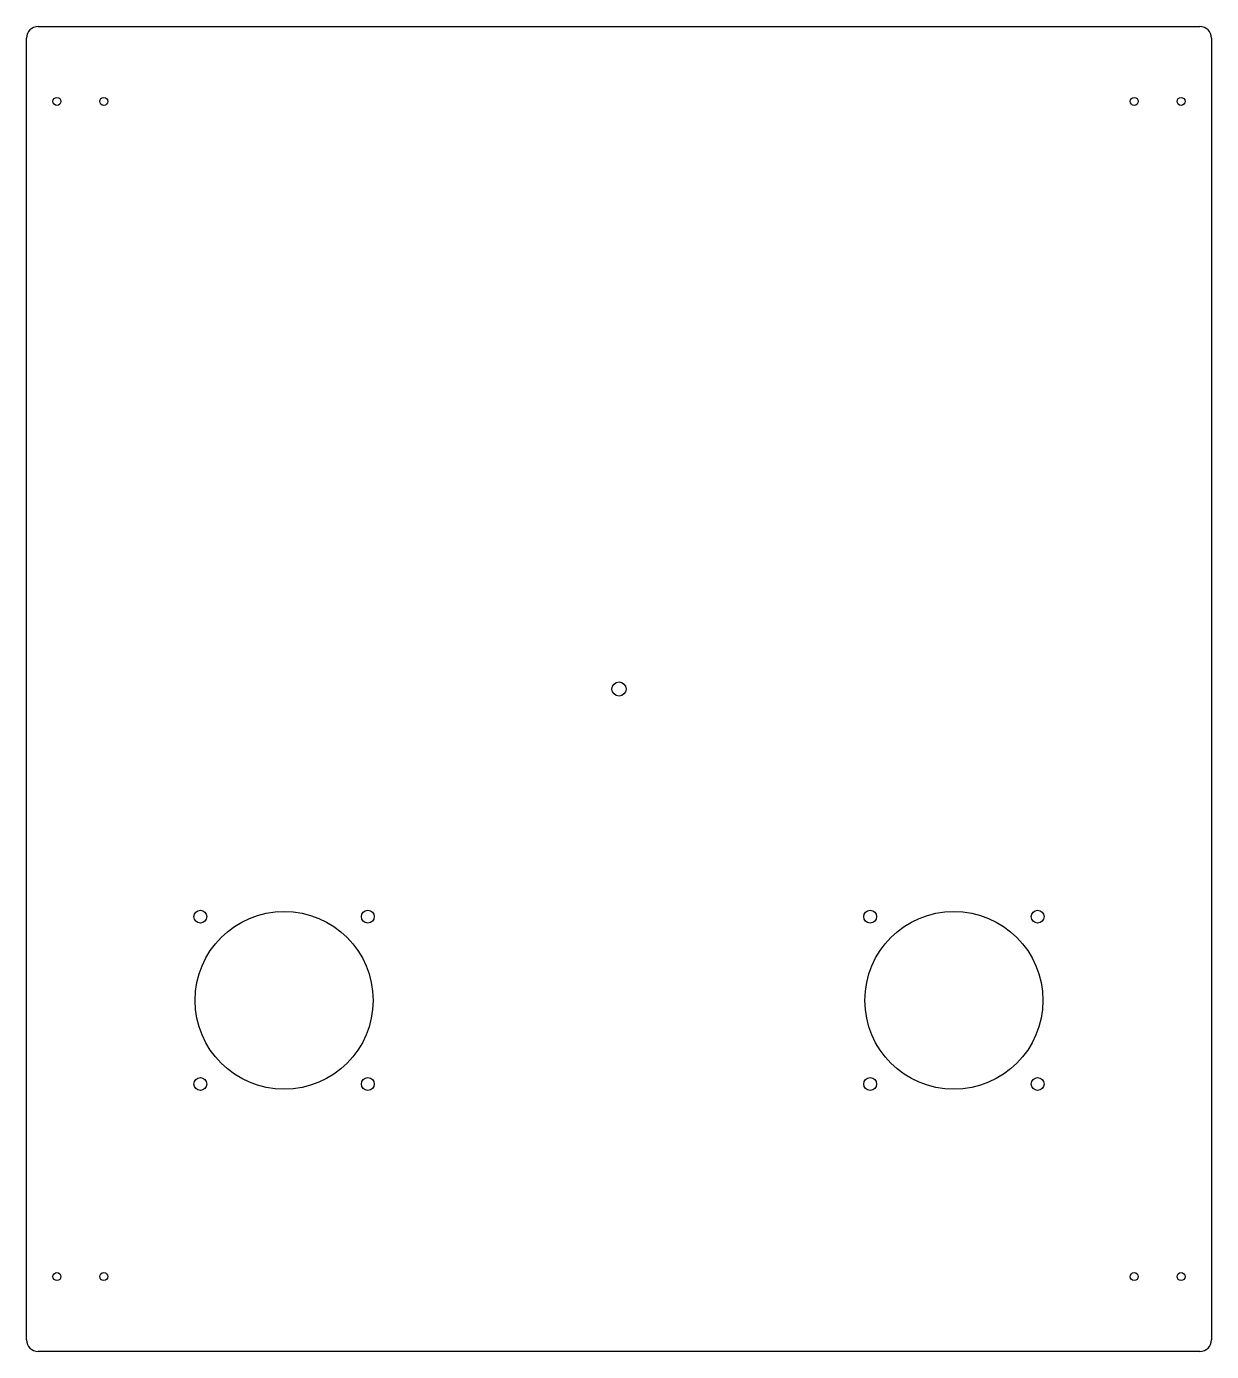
# Model space of a CAD drawing. Header units: millimetres. Extents: x -253 to 253, y -283 to 283.
import ezdxf

# ---------------------------------------------------------------- set-up
doc = ezdxf.new("R2010")
doc.units = ezdxf.units.MM

msp = doc.modelspace()

# ---------------------------------------------------------------- linework, layer by layer
at = {"color": 7, "linetype": 'Continuous', "lineweight": 25}
for p, q in [((-253, -278), (-253, 278)), ((-248, 283), (248, 283)), ((253, 278), (253, -278)), ((248, -283), (-248, -283))]:
    msp.add_line(p, q, dxfattribs=at)
for centre, radius in [((-240, 251), 1.7), ((-220, 251), 1.7), ((220, 251), 1.7), ((240, 251), 1.7), ((0, 0), 3), ((-178.75, -97.25), 2.75), ((-143, -133), 38), ((-107.25, -97.25), 2.75), ((107.25, -97.25), 2.75), ((143, -133), 38), ((178.75, -97.25), 2.75), ((-178.75, -168.75), 2.75), ((-107.25, -168.75), 2.75), ((107.25, -168.75), 2.75), ((178.75, -168.75), 2.75), ((-240, -251), 1.7), ((-220, -251), 1.7), ((220, -251), 1.7), ((240, -251), 1.7)]:
    msp.add_circle(centre, radius, dxfattribs=at)
for centre, start, end in [((248, 278), 0, 90), ((-248, 278), 90, 180), ((-248, -278), 180, 270), ((248, -278), 270, 0)]:
    msp.add_arc(centre, 5, start, end, dxfattribs=at)

doc.saveas('drawing.dxf')
